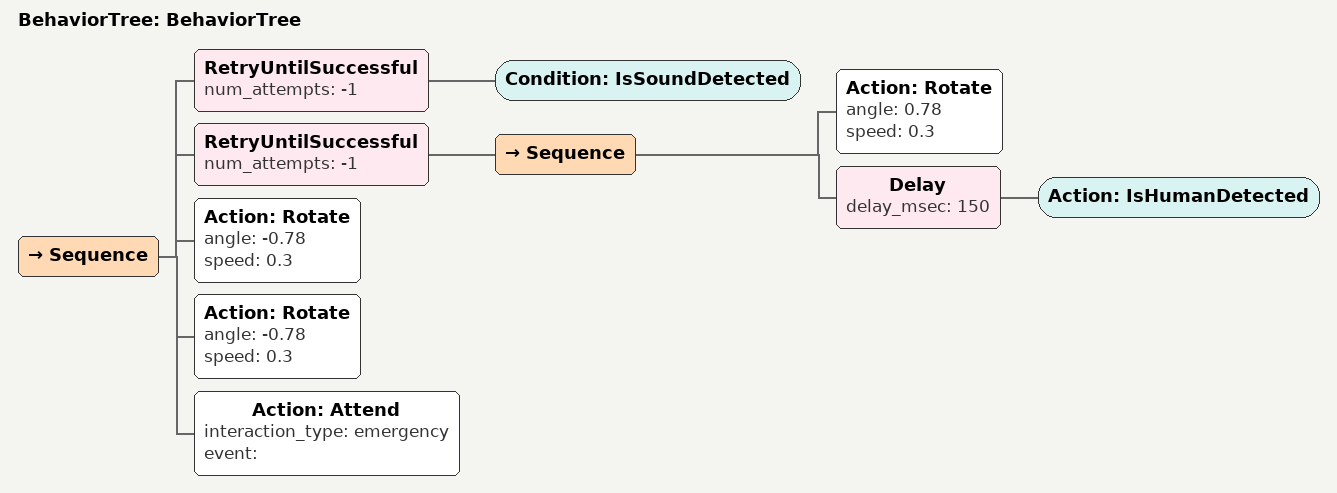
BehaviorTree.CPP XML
<?xml version="1.0"?>
<root main_tree_to_execute="BehaviorTree">
    <BehaviorTree ID="BehaviorTree">
        <Sequence>
            <RetryUntilSuccessful num_attempts="-1">
                <Condition ID="IsSoundDetected"/>
            </RetryUntilSuccessful>
            <RetryUntilSuccessful num_attempts="-1">
                <Sequence>
                    <Action ID="Rotate" angle="0.78" speed='0.3'/>
                    <Delay delay_msec="150">
                        <Action ID="IsHumanDetected"/>
                    </Delay>
                </Sequence>
            </RetryUntilSuccessful>
            <Action ID="Rotate" angle="-0.78" speed='0.3'/>
            <Action ID="Rotate" angle="-0.78" speed='0.3'/>
            <Action ID="Attend" interaction_type="emergency" event="" />
        </Sequence>
    </BehaviorTree>
</root>
